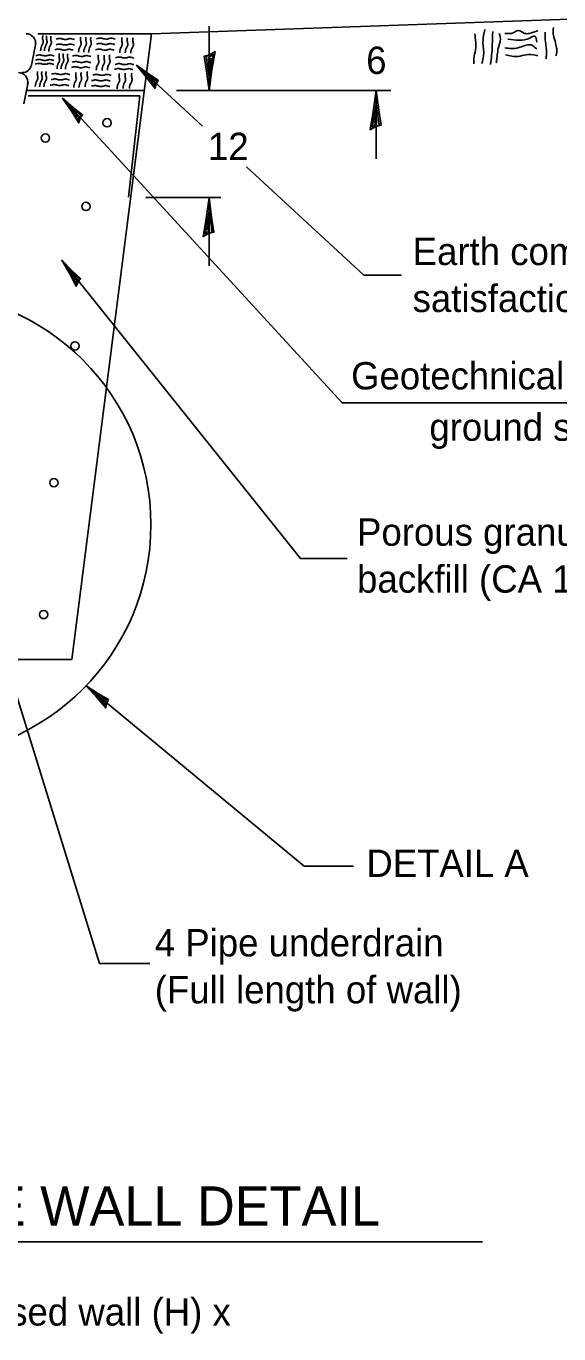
# Model space of a CAD drawing. Extents: x 0 to 2.83, y 0 to 1.83.
# Drawn here: x 1.041 to 1.291, y 0.905 to 1.518 of the extents above; entities that cross this region are included whole.
import ezdxf

# ---------------------------------------------------------------- set-up
doc = ezdxf.new("R2010")
doc.units = 0
for name, color, linetype in [('RD_Pr_Roadway_Dimensions', 7, 'Continuous'), ('RD_Pr_Roadway_Notes', 7, 'Continuous'), ('SH_General_Details', 7, 'Continuous')]:
    doc.layers.add(name, color=color, linetype=linetype)

msp = doc.modelspace()

# ---------------------------------------------------------------- linework, layer by layer
at = {"layer": 'RD_Pr_Roadway_Dimensions'}
for p, q in [((1.11143, 1.48818), (1.21191, 1.48818)), ((1.20509, 1.48818), (1.20509, 1.45617)), ((1.097, 1.43802), (1.1322, 1.43802)), ((1.12672, 1.43802), (1.12672, 1.40601))]:
    msp.add_line(p, q, dxfattribs=at)
for points in [[(1.12697, 1.50495), (1.12446, 1.50438), (1.12554, 1.49727), (1.12672, 1.48812), (1.12806, 1.49788), (1.12956, 1.50645), (1.12697, 1.50495), (1.12531, 1.50419), (1.12673, 1.49427), (1.12864, 1.50512), (1.1265, 1.50352), (1.12679, 1.49895), (1.12746, 1.50334)], [(1.20485, 1.47135), (1.20735, 1.47191), (1.20627, 1.47902), (1.20509, 1.48818), (1.20375, 1.47841), (1.20225, 1.46985), (1.20485, 1.47135), (1.2065, 1.4721), (1.20508, 1.48202), (1.20317, 1.47117), (1.20531, 1.47278), (1.20502, 1.47734), (1.20435, 1.47296)], [(1.12648, 1.42118), (1.12899, 1.42175), (1.1279, 1.42886), (1.12672, 1.43802), (1.12538, 1.42825), (1.12388, 1.41968), (1.12648, 1.42118), (1.12814, 1.42194), (1.12671, 1.43186), (1.12481, 1.42101), (1.12695, 1.42262), (1.12665, 1.42718), (1.12598, 1.42279)]]:
    msp.add_lwpolyline(points, dxfattribs=at)
at = {"layer": 'RD_Pr_Roadway_Notes'}
for p, q in [((1.02832, 1.23045), (1.07537, 1.07877)), ((1.07537, 1.07877), (1.09899, 1.07877)), ((0.80577, 0.94823), (1.25499, 0.94823))]:
    msp.add_line(p, q, dxfattribs=at)
for points in [[(1.10188, 1.49137), (1.10285, 1.49304), (1.09837, 1.49606), (1.09272, 1.50005), (1.09743, 1.49435), (1.10139, 1.48917), (1.10188, 1.49137), (1.10231, 1.49267), (1.0961, 1.49692), (1.10113, 1.49036), (1.10133, 1.49235), (1.09866, 1.49451), (1.10075, 1.49191)], [(1.12363, 1.47149), (1.09272, 1.50005)], [(1.45826, 1.34174), (1.18914, 1.34174), (1.05788, 1.48459)], [(1.06629, 1.47517), (1.06739, 1.47676), (1.06318, 1.48014), (1.05788, 1.48459), (1.0621, 1.47852), (1.06561, 1.47303), (1.06629, 1.47517), (1.06682, 1.47643), (1.06099, 1.48119), (1.06545, 1.47423), (1.06582, 1.4762), (1.06334, 1.47857), (1.0652, 1.47581)], [(1.21691, 1.40163), (1.19922, 1.40163), (1.14427, 1.45241)], [(1.19149, 1.26867), (1.16958, 1.26867), (1.05761, 1.40858)], [(1.06523, 1.39852), (1.06646, 1.40001), (1.06253, 1.40372), (1.05761, 1.40858), (1.06132, 1.40219), (1.06439, 1.39643), (1.06523, 1.39852), (1.06587, 1.39973), (1.06044, 1.40494), (1.06432, 1.39764), (1.06484, 1.39957), (1.06257, 1.40214), (1.0642, 1.39924)], [(1.19441, 1.12449), (1.17136, 1.12449), (1.06901, 1.20904)], [(1.07863, 1.20086), (1.0795, 1.20258), (1.07487, 1.20535), (1.06901, 1.20904), (1.07402, 1.2036), (1.07826, 1.19864), (1.07863, 1.20086), (1.07899, 1.20218), (1.07256, 1.20609), (1.07793, 1.19981), (1.07802, 1.20181), (1.07525, 1.20382), (1.07747, 1.20134)]]:
    msp.add_lwpolyline(points, dxfattribs=at)
at = {"layer": 'SH_General_Details'}
for p, q in [((1.09969, 1.51485), (1.32057, 1.52256)), ((1.04634, 1.51485), (1.09969, 1.51485)), ((1.04634, 1.51485), (1.04634, 1.51485)), ((1.09969, 1.51485), (1.06234, 1.22142)), ((1.12672, 1.48812), (1.12672, 1.51833)), ((1.0434, 1.50018), (1.04543, 1.51043)), ((1.04271, 1.49661), (1.04271, 1.49661)), ((1.03977, 1.48199), (1.0418, 1.49218)), ((1.041, 1.48818), (1.09627, 1.48818)), ((1.04185, 1.48577), (1.09426, 1.48577)), ((1.09426, 1.48577), (1.08897, 1.43819)), ((1.00899, 1.22142), (1.06234, 1.22142))]:
    msp.add_line(p, q, dxfattribs=at)
for centre, radius in [((1.07886, 1.47308), 0.00195), ((1.04993, 1.46594), 0.00195), ((1.06895, 1.43385), 0.00195), ((0.99028, 1.28466), 0.10917), ((1.0638, 1.36847), 0.00195), ((1.0539, 1.30429), 0.00195), ((1.04914, 1.24248), 0.00195)]:
    msp.add_circle(centre, radius, dxfattribs=at)
for centre, start, end in [((1.04091, 1.51041), 348.69007, 90), ((1.03726, 1.49216), 348.69007, 90), ((1.03904, 1.50105), 270, 348.69007)]:
    msp.add_arc(centre, 0.00444, start, end, dxfattribs=at)
for points in [[(1.256, 1.5169), (1.25519, 1.51067), (1.25546, 1.50445), (1.25464, 1.50093)], [(1.25979, 1.51582), (1.25952, 1.50959), (1.25925, 1.50472), (1.25871, 1.50038)], [(1.26277, 1.51501), (1.26331, 1.51149), (1.26277, 1.50959), (1.26169, 1.50336), (1.26141, 1.5012)], [(1.26548, 1.51501), (1.26927, 1.51528), (1.2717, 1.51636), (1.27468, 1.51501), (1.27685, 1.51501), (1.28091, 1.51636)], [(1.28443, 1.51555), (1.28443, 1.51176), (1.28471, 1.50959), (1.28497, 1.50499), (1.28471, 1.50309)], [(1.28823, 1.51772), (1.28823, 1.51393), (1.28877, 1.5123), (1.28958, 1.50878), (1.28985, 1.50661), (1.28931, 1.50445)], [(1.04871, 1.51402), (1.04865, 1.51241), (1.04891, 1.51085), (1.04839, 1.50956), (1.04787, 1.50839), (1.04767, 1.5069)], [(1.05052, 1.51389), (1.05045, 1.51228), (1.05071, 1.51072), (1.0502, 1.50943), (1.04968, 1.50826), (1.04948, 1.50677)], [(1.05253, 1.5137), (1.05246, 1.51208), (1.05273, 1.51052), (1.05221, 1.50923), (1.05169, 1.50806), (1.05149, 1.50657)], [(1.05493, 1.51227), (1.05694, 1.5126), (1.05836, 1.51227), (1.0603, 1.51227), (1.06173, 1.5126), (1.06276, 1.51234), (1.0636, 1.51214)], [(1.05493, 1.50968), (1.05694, 1.51001), (1.05836, 1.50968), (1.0603, 1.50968), (1.06173, 1.51001), (1.06276, 1.50975), (1.0636, 1.50956)], [(1.06652, 1.51331), (1.06645, 1.51169), (1.06671, 1.51013), (1.0662, 1.50884), (1.06568, 1.50767), (1.06548, 1.50618)], [(1.06898, 1.51331), (1.06891, 1.51169), (1.06917, 1.51013), (1.06866, 1.50884), (1.06814, 1.50767), (1.06794, 1.50618)], [(1.07125, 1.51324), (1.07118, 1.51163), (1.07144, 1.51007), (1.07092, 1.50878), (1.0704, 1.50761), (1.07021, 1.50612)], [(1.07384, 1.50994), (1.07584, 1.51026), (1.07727, 1.50994), (1.07921, 1.50994), (1.08063, 1.51026), (1.08167, 1.51), (1.08251, 1.50981)], [(1.07396, 1.51246), (1.07597, 1.51279), (1.0774, 1.51246), (1.07934, 1.51246), (1.08076, 1.51279), (1.0818, 1.51253), (1.08264, 1.51234)], [(1.08582, 1.51305), (1.08575, 1.51143), (1.08601, 1.50987), (1.08549, 1.50858), (1.08498, 1.50741), (1.08478, 1.50592)], [(1.08841, 1.51298), (1.08834, 1.51136), (1.0886, 1.50981), (1.08809, 1.50852), (1.08757, 1.50735), (1.08737, 1.50586)], [(1.09106, 1.51292), (1.09099, 1.5113), (1.09126, 1.50974), (1.09074, 1.50845), (1.09022, 1.50728), (1.09002, 1.50579)], [(1.2514, 1.51474), (1.25166, 1.51203), (1.25166, 1.50715), (1.25085, 1.50336), (1.25085, 1.50147), (1.25085, 1.50066)], [(1.26548, 1.50824), (1.2717, 1.50824), (1.27766, 1.50959), (1.28037, 1.5077)], [(1.26683, 1.5123), (1.27225, 1.51176), (1.27712, 1.51284), (1.27956, 1.51365), (1.28037, 1.51095)], [(1.04528, 1.50243), (1.04729, 1.50276), (1.04871, 1.50243), (1.05066, 1.50243), (1.05208, 1.50276), (1.05311, 1.5025), (1.05396, 1.50231)], [(1.04541, 1.50457), (1.04742, 1.50489), (1.04884, 1.50457), (1.05078, 1.50457), (1.05221, 1.50489), (1.05324, 1.50463), (1.05409, 1.50444)], [(1.05434, 1.50729), (1.05635, 1.50761), (1.05777, 1.50729), (1.05971, 1.50729), (1.06114, 1.50761), (1.06217, 1.50735), (1.06302, 1.50716)], [(1.05642, 1.50554), (1.05635, 1.50392), (1.05661, 1.50236), (1.05609, 1.50107), (1.05558, 1.49991), (1.05538, 1.49842)], [(1.05836, 1.50554), (1.05829, 1.50392), (1.05855, 1.50236), (1.05803, 1.50107), (1.05752, 1.49991), (1.05732, 1.49842)], [(1.06037, 1.50534), (1.0603, 1.50372), (1.06056, 1.50217), (1.06004, 1.50088), (1.05953, 1.49971), (1.05933, 1.49822)], [(1.06257, 1.50431), (1.06457, 1.50463), (1.066, 1.50431), (1.06794, 1.50431), (1.06937, 1.50463), (1.0704, 1.50437), (1.07124, 1.50418)], [(1.07351, 1.50728), (1.07552, 1.50761), (1.07694, 1.50728), (1.07888, 1.50728), (1.08031, 1.50761), (1.08134, 1.50735), (1.08219, 1.50715)], [(1.07481, 1.50489), (1.07474, 1.50327), (1.075, 1.50171), (1.07449, 1.50042), (1.07397, 1.49925), (1.07377, 1.49777)], [(1.07753, 1.50476), (1.07746, 1.50314), (1.07772, 1.50159), (1.0772, 1.50029), (1.07669, 1.49913), (1.07649, 1.49764)], [(1.08006, 1.50489), (1.07999, 1.50327), (1.08025, 1.50171), (1.07973, 1.50042), (1.07921, 1.49925), (1.07902, 1.49777)], [(1.08277, 1.50359), (1.08477, 1.50392), (1.0862, 1.50359), (1.08814, 1.50359), (1.08956, 1.50392), (1.0906, 1.50365), (1.09144, 1.50346)], [(1.26575, 1.50499), (1.2717, 1.50418), (1.2755, 1.50499), (1.27983, 1.50472), (1.28091, 1.50445)], [(1.04515, 1.50062), (1.04716, 1.50095), (1.04859, 1.50062), (1.05053, 1.50062), (1.05195, 1.50095), (1.05299, 1.50068), (1.05383, 1.50049)], [(1.04625, 1.49719), (1.04618, 1.49557), (1.04644, 1.49401), (1.04592, 1.49272), (1.04541, 1.49155), (1.04521, 1.49006)], [(1.04826, 1.49712), (1.04819, 1.4955), (1.04845, 1.49395), (1.04794, 1.49265), (1.04742, 1.49149), (1.04722, 1.49)], [(1.05027, 1.49706), (1.0502, 1.49544), (1.05046, 1.49388), (1.04994, 1.49259), (1.04942, 1.49142), (1.04923, 1.48993)], [(1.06218, 1.499), (1.06418, 1.49932), (1.06561, 1.499), (1.06755, 1.499), (1.06898, 1.49932), (1.07001, 1.49906), (1.07085, 1.49887)], [(1.06251, 1.50146), (1.06451, 1.50178), (1.06594, 1.50146), (1.06788, 1.50146), (1.0693, 1.50178), (1.07034, 1.50152), (1.07118, 1.50133)], [(1.06425, 1.49673), (1.06418, 1.49512), (1.06445, 1.49356), (1.06393, 1.49227), (1.06341, 1.4911), (1.06321, 1.48961)], [(1.06672, 1.49673), (1.06665, 1.49512), (1.06691, 1.49356), (1.06639, 1.49227), (1.06588, 1.4911), (1.06568, 1.48961)], [(1.06957, 1.49706), (1.0695, 1.49544), (1.06976, 1.49388), (1.06924, 1.49259), (1.06873, 1.49142), (1.06853, 1.48993)], [(1.08231, 1.49815), (1.08432, 1.49848), (1.08574, 1.49815), (1.08769, 1.49815), (1.08911, 1.49848), (1.09014, 1.49822), (1.09099, 1.49803)], [(1.0827, 1.50049), (1.08471, 1.50081), (1.08613, 1.50049), (1.08807, 1.50049), (1.0895, 1.50081), (1.09053, 1.50055), (1.09138, 1.50036)], [(1.05221, 1.49065), (1.05421, 1.49097), (1.05564, 1.49065), (1.05758, 1.49065), (1.05901, 1.49097), (1.06004, 1.49071), (1.06088, 1.49052)], [(1.0526, 1.4933), (1.0546, 1.49363), (1.05603, 1.4933), (1.05797, 1.4933), (1.05939, 1.49363), (1.06043, 1.49336), (1.06127, 1.49317)], [(1.05279, 1.49582), (1.0548, 1.49615), (1.05622, 1.49582), (1.05816, 1.49582), (1.05959, 1.49615), (1.06062, 1.49589), (1.06146, 1.4957)], [(1.0715, 1.49019), (1.07351, 1.49052), (1.07494, 1.49019), (1.07688, 1.49019), (1.0783, 1.49052), (1.07934, 1.49026), (1.08018, 1.49006)], [(1.07163, 1.49284), (1.07364, 1.49317), (1.07506, 1.49284), (1.077, 1.49284), (1.07843, 1.49317), (1.07947, 1.49291), (1.08031, 1.49271)], [(1.07215, 1.49543), (1.07416, 1.49576), (1.07558, 1.49543), (1.07752, 1.49543), (1.07895, 1.49576), (1.07998, 1.4955), (1.08083, 1.49531)], [(1.08459, 1.49615), (1.08452, 1.49453), (1.08478, 1.49298), (1.08427, 1.49168), (1.08375, 1.49052), (1.08355, 1.48903)], [(1.08738, 1.49634), (1.08731, 1.49472), (1.08757, 1.49317), (1.08705, 1.49188), (1.08653, 1.49071), (1.08634, 1.48922)], [(1.09042, 1.49634), (1.09035, 1.49472), (1.09061, 1.49317), (1.09009, 1.49188), (1.08957, 1.49071), (1.08938, 1.48922)]]:
    msp.add_spline(points, degree=3, dxfattribs=at)

# ---------------------------------------------------------------- texts
at = {"layer": 'RD_Pr_Roadway_Dimensions'}
for s, height, p in [('6', 0.01283, (1.2004, 1.49597)), ('12', 0.012833, (1.12618, 1.45559))]:
    msp.add_text(s, height=height, dxfattribs=at).set_placement(p)
at = {"layer": 'RD_Pr_Roadway_Notes'}
for s, height, p in [('Earth compacted to the', 0.0128333, (1.22218, 1.40634)), ('satisfaction of the engineer.', 0.0128333, (1.22218, 1.38434)), ('Geotechnical fabric for', 0.012804, (1.19334, 1.34805)), ('ground stabilization', 0.012804, (1.23005, 1.32396)), ('Porous granular', 0.0128333, (1.19611, 1.27472)), ('backfill (CA 16)', 0.0128333, (1.19611, 1.25272)), ('DETAIL A', 0.012804, (1.20052, 1.11942)), ('4 Pipe underdrain', 0.0128333, (1.10122, 1.08213)), ('(Full length of wall)', 0.0128333, (1.10122, 1.06013)), ('MORTARED STONE WALL DETAIL', 0.0183333, (0.80912, 0.95594)), ('[Payment Formula : 24 + average height of exposed wall (H) x', 0.0128333, (0.66521, 0.90901))]:
    msp.add_text(s, height=height, dxfattribs=at).set_placement(p)

doc.saveas('drawing.dxf')
